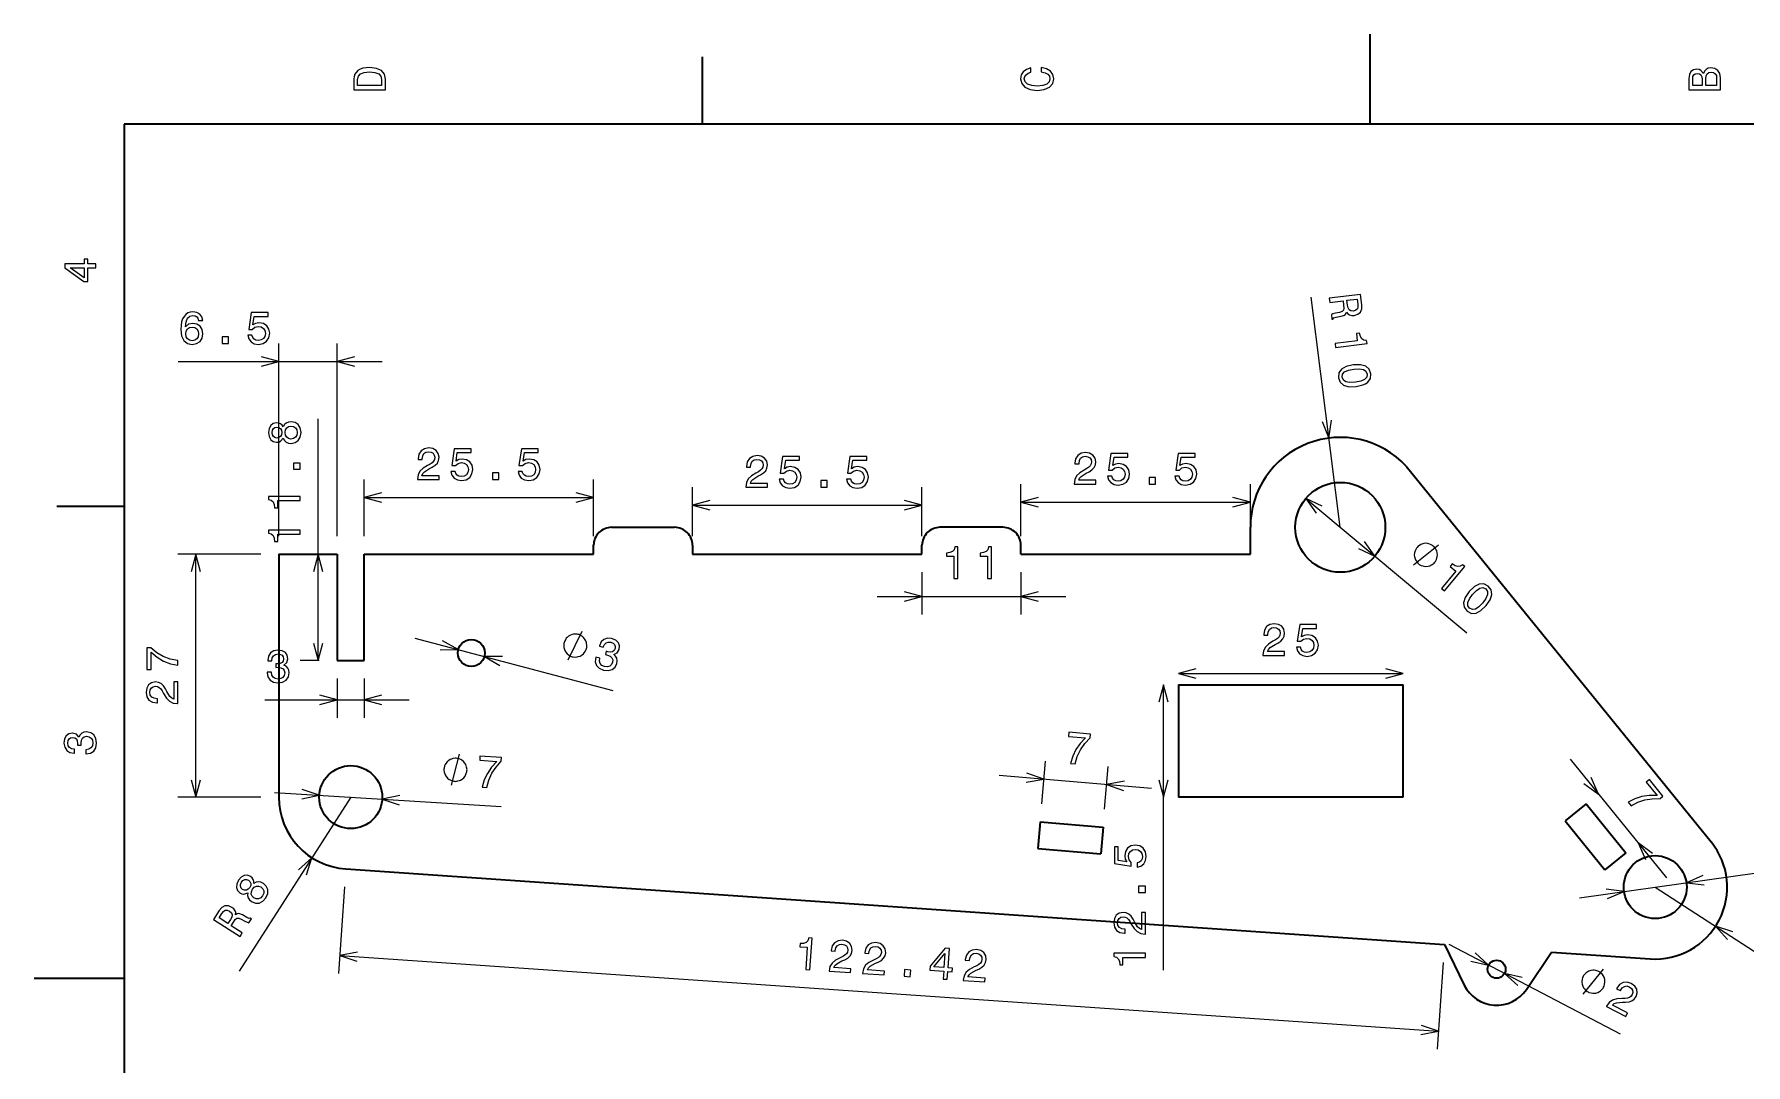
# Model space of a CAD drawing. Extents: x 0 to 297, y 0 to 210.
# Drawn here: x 0 to 190.3, y 95.4 to 210 of the extents above; entities that cross this region are included whole.
import ezdxf

# ---------------------------------------------------------------- set-up
doc = ezdxf.new("R2010")
doc.units = 0

msp = doc.modelspace()

# ---------------------------------------------------------------- linework, layer by layer
at = {"color": 7, "lineweight": 35, "ltscale": 0.25}
for p, q in [((148.5, 200), (148.5, 210)), ((10, 105), (0, 105))]:
    msp.add_line(p, q, dxfattribs=at)
at = {"color": 7, "lineweight": 35, "ltscale": 0.1875}
for p, q in [((74.300003, 200), (74.300003, 207.5)), ((10, 157.5), (2.5, 157.5))]:
    msp.add_line(p, q, dxfattribs=at)
at = {"color": 7, "lineweight": 35}
for p, q in [((287, 200), (10, 200)), ((10, 200), (10, 10)), ((152.497772, 161.989059), (186.393417, 120.213272)), ((27.181255, 152.172272), (27.181255, 125.172272)), ((36.681255, 152.172272), (62.181255, 152.172272)), ((73.181259, 152.172272), (98.681259, 152.172272)), ((109.681259, 152.172272), (135.181259, 152.172272)), ((127.181259, 137.672272), (152.181259, 137.672272)), ((152.181259, 125.172272), (127.181259, 125.172272)), ((34.630863, 117.191223), (156.756805, 108.76915))]:
    msp.add_line(p, q, dxfattribs=at)
at = {"color": 7, "lineweight": 13}
for p, q in [((145.181259, 155.172272), (141.923019, 180.773834)), ((27.181255, 154.172272), (27.181255, 175.616547)), ((33.681255, 154.172272), (33.681255, 175.616547)), ((15.998234, 173.616547), (38.681255, 173.616547)), ((31.554871, 140.372269), (31.554871, 167.230774)), ((36.681255, 158.474518), (62.181255, 158.474518)), ((109.681259, 157.964417), (135.181259, 157.964417)), ((141.344757, 158.378723), (159.23558, 143.426025)), ((73.181259, 157.624359), (98.681259, 157.624359)), ((17.95636, 125.172272), (17.95636, 152.172272)), ((93.681259, 147.466736), (114.681259, 147.466736)), ((42.297642, 142.848892), (64.327393, 137.046295)), ((127.181259, 138.928802), (152.181259, 138.928802)), ((125.51506, 105.928177), (125.51506, 137.672272)), ((26.697311, 125.694458), (51.902016, 124.143097)), ((35.181255, 125.172272), (22.767101, 105.810226)), ((171.764786, 113.982796), (204.126053, 118.558281)), ((180.181076, 115.17276), (208.157333, 97.029495)), ((157.227234, 108.810135), (176.291946, 98.860931)), ((33.967297, 107.569046), (156.093246, 99.146957))]:
    msp.add_line(p, q, dxfattribs=at)
at = {"color": 7, "lineweight": 13, "ltscale": 0.157556}
for p, q in [((36.681255, 154.172272), (36.681255, 160.474518)), ((62.181255, 154.172272), (62.181255, 160.474518))]:
    msp.add_line(p, q, dxfattribs=at)
at = {"color": 7, "lineweight": 13, "ltscale": 0.144804}
for p, q in [((109.681259, 154.172272), (109.681259, 159.964417)), ((135.181259, 154.172272), (135.181259, 159.964417))]:
    msp.add_line(p, q, dxfattribs=at)
at = {"color": 7, "lineweight": 13, "ltscale": 0.136302}
for p, q in [((73.181259, 154.172272), (73.181259, 159.624359)), ((98.681259, 154.172272), (98.681259, 159.624359))]:
    msp.add_line(p, q, dxfattribs=at)
at = {"color": 7, "lineweight": 35, "ltscale": 0.175}
for p, q in [((64.181259, 155.172272), (71.181259, 155.172272)), ((107.681259, 155.172272), (100.681259, 155.172272)), ((172.512146, 124.422134), (176.922592, 118.986343)), ((111.829834, 122.438995), (118.804611, 121.845245)), ((170.18251, 122.531952), (174.592957, 117.096146))]:
    msp.add_line(p, q, dxfattribs=at)
at = {"color": 7, "lineweight": 35, "ltscale": 0.075}
for p, q in [((135.181259, 152.172272), (135.181259, 155.172272)), ((33.681255, 140.372269), (36.681255, 140.372269)), ((172.512146, 124.422134), (170.18251, 122.531952)), ((111.829834, 122.438995), (111.546204, 119.452431)), ((118.804611, 121.845245), (118.569412, 118.854485)), ((176.922592, 118.986343), (174.592957, 117.096146))]:
    msp.add_line(p, q, dxfattribs=at)
at = {"color": 7, "lineweight": 35, "ltscale": 0.025}
for p, q in [((62.181255, 152.172272), (62.181255, 153.172272)), ((73.181259, 153.172272), (73.181259, 152.172272)), ((98.681259, 152.172272), (98.681259, 153.172272)), ((109.681259, 152.172272), (109.681259, 153.172272))]:
    msp.add_line(p, q, dxfattribs=at)
at = {"color": 7, "lineweight": 13, "ltscale": 0.230622}
for p, q in [((25.181255, 152.172272), (15.956359, 152.172272)), ((25.181255, 125.172272), (15.956359, 125.172272))]:
    msp.add_line(p, q, dxfattribs=at)
at = {"color": 7, "lineweight": 35, "ltscale": 0.1625}
msp.add_line((27.181255, 152.172272), (33.681255, 152.172272), dxfattribs=at)
at = {"color": 7, "lineweight": 13, "ltscale": 0.05316}
for p, q in [((31.681255, 152.172272), (29.554871, 152.172272)), ((31.681255, 140.372269), (29.554871, 140.372269))]:
    msp.add_line(p, q, dxfattribs=at)
at = {"color": 7, "lineweight": 35, "ltscale": 0.295}
for p, q in [((33.681255, 152.172272), (33.681255, 140.372269)), ((36.681255, 140.372269), (36.681255, 152.172272))]:
    msp.add_line(p, q, dxfattribs=at)
at = {"color": 7, "lineweight": 13, "ltscale": 0.117638}
for p, q in [((98.681259, 150.172272), (98.681259, 145.466736)), ((109.681259, 150.172272), (109.681259, 145.466736))]:
    msp.add_line(p, q, dxfattribs=at)
at = {"color": 7, "lineweight": 13, "ltscale": 0.109869}
for p, q in [((33.681255, 138.372269), (33.681255, 133.977509)), ((36.681255, 138.372269), (36.681255, 133.977509))]:
    msp.add_line(p, q, dxfattribs=at)
at = {"color": 7, "lineweight": 35, "ltscale": 0.3125}
for p, q in [((127.181259, 137.672272), (127.181259, 125.172272)), ((152.181259, 125.172272), (152.181259, 137.672272))]:
    msp.add_line(p, q, dxfattribs=at)
at = {"color": 7, "lineweight": 13, "ltscale": 0.400901}
msp.add_line((25.645233, 135.977509), (41.681255, 135.977509), dxfattribs=at)
at = {"color": 7, "lineweight": 13, "ltscale": 0.425}
for p, q in [((170.713303, 129.401398), (181.424393, 116.200165)), ((107.250854, 127.597107), (124.18959, 126.155159))]:
    msp.add_line(p, q, dxfattribs=at)
at = {"color": 7, "lineweight": 13, "ltscale": 0.118778}
for p, q in [((111.999481, 124.431786), (112.402466, 129.165802)), ((118.974258, 123.838043), (119.377243, 128.572052))]:
    msp.add_line(p, q, dxfattribs=at)
at = {"color": 7, "lineweight": 35, "ltscale": 0.176215}
msp.add_line((111.546204, 119.452431), (118.569412, 118.854485), dxfattribs=at)
at = {"color": 7, "lineweight": 13, "ltscale": 0.241126}
for p, q in [((34.493267, 115.195969), (33.8297, 105.573776)), ((156.619217, 106.77388), (155.955643, 97.151703))]:
    msp.add_line(p, q, dxfattribs=at)
at = {"color": 7, "lineweight": 35, "ltscale": 0.125}
for p, q in [((156.756805, 108.76915), (158.952972, 104.277283)), ((165.864761, 103.800629), (168.656754, 107.948502))]:
    msp.add_line(p, q, dxfattribs=at)
at = {"color": 7, "lineweight": 35, "ltscale": 0.275}
msp.add_line((168.656754, 107.948502), (179.630692, 107.191711), dxfattribs=at)
at = {"color": 7, "lineweight": 13}
for points in [[(35.533215, 204.994965), (35.533215, 203.829971), (39.033215, 203.829971), (39.033215, 204.994965), (38.922264, 205.544678), (38.584366, 205.953171), (38.034657, 206.205338), (37.283215, 206.296112), (36.516644, 206.215424), (36.21405, 206.114563), (35.971977, 205.973343), (35.644165, 205.56485), (35.563473, 205.297562)], [(35.951801, 204.959656), (36.027451, 205.342941), (36.259438, 205.605194), (36.672985, 205.761536), (37.283215, 205.811966), (37.873272, 205.756485), (38.286816, 205.600143), (38.533936, 205.332855), (38.614628, 204.959656), (38.614628, 204.298996), (35.951801, 204.298996)], [(111.93206, 205.817017), (112.35569, 205.716141), (112.658287, 205.549713), (112.844887, 205.317734), (112.905403, 205.045395), (112.814629, 204.71759), (112.54229, 204.460388), (112.098488, 204.28891), (111.483215, 204.233429), (110.872986, 204.28891), (110.424141, 204.455338), (110.151802, 204.71254), (110.055984, 205.045395), (110.106415, 205.287476), (110.247627, 205.494247), (110.474571, 205.655624), (110.787247, 205.766571), (110.787247, 206.245682), (110.308144, 206.094391), (109.94503, 205.832138), (109.718086, 205.474075), (109.637398, 205.045395), (109.763474, 204.510818), (110.116501, 204.10231), (110.696472, 203.840057), (111.483215, 203.749283), (112.269958, 203.840057), (112.84993, 204.10231), (113.208, 204.510818), (113.329041, 205.045395), (113.233215, 205.51442), (112.965927, 205.892654), (112.527161, 206.159943), (111.93206, 206.301163)], [(185.542007, 205.630417), (185.249496, 205.983429), (185.052811, 206.074219), (184.81073, 206.104477), (184.432495, 206.03891), (184.160156, 205.842224), (183.993729, 205.524506), (183.933212, 205.080704), (183.933212, 203.835022), (187.433212, 203.835022), (187.433212, 205.151306), (187.36261, 205.620331), (187.155838, 205.968307), (186.828018, 206.185165), (186.384216, 206.260818), (186.08667, 206.215424), (185.839554, 206.094391), (185.65799, 205.897705)], [(185.385666, 204.984879), (185.385666, 204.298996), (184.351807, 204.298996), (184.351807, 205.025223), (184.382065, 205.297562), (184.472839, 205.489197), (184.629181, 205.605194), (184.86116, 205.645538), (185.093155, 205.600143), (185.254532, 205.479111), (185.355408, 205.272339)], [(187.014618, 205.095825), (187.014618, 204.298996), (185.809296, 204.298996), (185.809296, 205.050446), (185.844589, 205.368164), (185.9505, 205.595108), (186.132065, 205.731277), (186.394302, 205.776657), (186.671692, 205.731277), (186.863327, 205.605194), (186.979324, 205.393372)], [(6.833213, 184.02739), (6.833213, 184.481277), (5.965778, 184.481277), (5.965778, 184.98056), (5.56232, 184.98056), (5.56232, 184.481277), (3.408862, 184.481277), (3.408862, 184.022339), (5.521974, 182.489197), (5.965778, 182.489197), (5.965778, 184.02739)], [(5.56232, 182.912827), (3.993876, 184.02739), (5.56232, 184.02739)], [(143.956665, 180.636108), (144.015884, 180.170837), (145.48172, 180.357391), (145.542206, 179.882126), (145.571762, 179.530014), (145.529739, 179.30098), (145.379929, 179.159897), (145.091125, 179.072296), (144.644043, 178.98999), (144.352707, 178.922394), (144.185242, 178.840088), (144.25209, 178.314774), (144.347153, 178.326874), (144.47258, 178.459778), (144.727646, 178.532898), (145.283508, 178.639236), (145.687927, 178.77713), (145.803345, 178.908752), (145.875488, 179.100952), (146.026031, 178.916748), (146.218948, 178.79895), (146.450546, 178.736923), (146.719513, 178.740646), (147.130844, 178.864166), (147.420547, 179.104401), (147.568634, 179.458786), (147.57637, 179.917313), (147.428665, 181.077988)], [(18.72662, 178.173462), (18.630798, 178.58197), (18.408897, 178.884552), (18.065956, 179.076202), (17.622154, 179.141769), (17.324604, 179.106461), (17.067398, 179.010635), (16.840454, 178.854309), (16.648811, 178.632401), (16.497513, 178.355026), (16.386562, 178.01712), (16.315956, 177.618713), (16.295784, 177.169861), (16.376476, 176.45372), (16.623594, 175.934265), (17.022009, 175.621597), (17.566677, 175.515686), (18.05587, 175.606461), (18.42907, 175.843491), (18.671144, 176.21669), (18.75688, 176.69075), (18.671144, 177.169861), (18.439156, 177.538025), (18.081087, 177.770004), (17.637283, 177.850693), (17.158176, 177.749832), (16.800106, 177.462372), (16.875755, 178.01712), (17.03714, 178.415543), (17.284256, 178.652573), (17.627197, 178.733261), (17.879356, 178.692917), (18.070999, 178.587006), (18.197081, 178.410492), (18.262642, 178.173462)], [(23.737572, 176.529373), (23.848522, 176.115829), (24.09564, 175.79306), (24.458752, 175.591339), (24.922729, 175.515686), (25.432095, 175.606461), (25.830511, 175.853577), (26.082672, 176.246948), (26.178493, 176.751282), (26.092758, 177.220291), (25.850683, 177.588455), (25.472441, 177.825485), (24.983248, 177.911224), (24.605007, 177.850693), (24.3125, 177.684265), (24.453709, 178.62735), (25.986851, 178.62735), (25.986851, 179.040894), (24.115812, 179.040894), (23.838436, 177.184998), (24.241894, 177.184998), (24.534401, 177.422028), (24.9076, 177.507751), (25.230366, 177.452286), (25.477484, 177.290894), (25.633825, 177.043777), (25.689301, 176.726059), (25.633825, 176.40834), (25.472441, 176.161224), (25.225323, 176.004883), (24.9076, 175.949402), (24.640308, 175.984711), (24.433537, 176.100693), (24.28224, 176.282257), (24.206591, 176.529373)], [(147.134583, 179.993271), (147.143402, 179.68428), (147.075714, 179.457062), (146.917816, 179.299698), (146.648376, 179.21965), (146.351852, 179.232758), (146.159561, 179.345551), (146.040222, 179.564209), (145.975098, 179.876205), (145.906967, 180.411514), (147.062622, 180.558594)], [(18.267685, 176.685715), (18.212212, 176.367996), (18.070999, 176.125916), (17.844055, 175.964539), (17.561634, 175.914093), (17.264084, 175.964539), (17.03714, 176.120865), (16.890884, 176.362946), (16.845497, 176.680664), (16.895927, 176.993347), (17.03714, 177.230377), (17.269127, 177.381683), (17.581806, 177.437149), (17.854141, 177.381683), (18.070999, 177.235428), (18.212212, 176.998398)], [(20.904285, 175.616547), (21.60025, 175.616547), (21.60025, 176.367996), (20.904285, 176.367996)], [(144.596741, 175.606796), (144.654678, 175.151535), (148.151688, 175.596588), (148.108398, 175.936783), (147.791763, 175.987991), (147.563721, 176.141998), (147.40863, 176.401871), (147.320221, 176.776993), (146.965012, 176.731796), (147.068161, 175.921326)], [(146.622406, 173.232147), (145.846497, 173.057144), (145.316101, 172.750702), (145.023666, 172.332184), (144.979813, 171.797882), (145.155457, 171.296585), (145.543411, 170.964676), (146.133011, 170.805847), (146.92865, 170.82576), (147.698914, 171.005142), (147.996994, 171.139664), (148.234955, 171.30722), (148.52739, 171.725723), (148.576889, 172.255661), (148.395599, 172.761322), (148.002655, 173.092606), (147.412399, 173.256424)], [(146.683533, 172.751877), (147.293961, 172.788895), (147.745132, 172.719208), (148.028931, 172.52655), (148.161636, 172.20282), (148.113617, 171.861176), (147.887115, 171.603577), (147.467789, 171.423111), (146.867538, 171.306046), (146.25209, 171.268387), (145.800919, 171.338058), (145.51712, 171.530716), (145.390045, 171.850082), (145.432434, 172.196106), (145.658936, 172.453705), (146.078262, 172.634171)], [(27.668701, 165.087402), (27.809912, 164.830185), (28.006598, 164.653671), (28.253716, 164.542725), (28.551268, 164.507431), (29.000114, 164.58812), (29.348097, 164.820099), (29.57, 165.198349), (29.655733, 165.712753), (29.57, 166.222122), (29.348097, 166.600357), (29.000114, 166.832352), (28.551268, 166.918091), (28.253716, 166.877747), (28.006598, 166.771835), (27.809912, 166.590271), (27.668701, 166.33812), (27.547665, 166.539841), (27.381239, 166.681061), (27.179508, 166.766785), (26.93239, 166.797043), (26.574322, 166.716354), (26.286858, 166.504547), (26.100258, 166.161606), (26.029654, 165.712753), (26.100258, 165.258865), (26.286858, 164.915924), (26.574322, 164.699066), (26.93239, 164.623413), (27.179508, 164.648636), (27.381239, 164.734375)], [(26.972736, 165.102524), (26.750835, 165.142868), (26.579365, 165.263901), (26.473457, 165.455551), (26.433111, 165.712753), (26.473457, 165.96492), (26.579365, 166.156555), (26.750835, 166.277603), (26.972736, 166.322983), (27.199682, 166.277603), (27.376194, 166.156555), (27.492189, 165.96492), (27.527493, 165.712753), (27.487146, 165.455551), (27.376194, 165.263901), (27.199682, 165.142868)], [(28.54118, 164.991577), (28.27389, 165.036957), (28.072161, 165.183212), (27.941036, 165.410156), (27.895647, 165.712753), (27.941036, 166.0103), (28.072161, 166.237244), (28.27389, 166.383499), (28.54118, 166.433929), (28.828644, 166.383499), (29.045504, 166.237244), (29.186714, 166.0103), (29.232103, 165.712753), (29.186714, 165.410156), (29.045504, 165.183212), (28.828644, 165.036957)], [(42.596672, 160.474518), (45.002293, 160.474518), (45.002293, 160.908234), (43.100998, 160.908234), (43.206902, 161.145264), (43.388458, 161.341949), (43.948257, 161.700027), (44.245811, 161.851318), (44.578663, 162.068176), (44.815697, 162.320343), (44.951859, 162.617889), (45.002293, 162.955795), (44.916557, 163.379425), (44.679527, 163.712265), (44.316414, 163.924088), (43.847397, 163.999741), (43.363243, 163.914001), (42.995087, 163.676971), (42.758057, 163.298721), (42.677364, 162.799454), (42.677364, 162.728836), (43.136299, 162.728836), (43.136299, 162.769196), (43.181686, 163.112122), (43.317856, 163.364288), (43.534714, 163.525665), (43.822178, 163.581146), (44.114685, 163.530716), (44.331543, 163.404633), (44.472755, 163.207947), (44.523186, 162.960831), (44.487885, 162.728836), (44.392063, 162.53215), (44.230682, 162.360687), (44.008778, 162.209396), (43.711227, 162.048004), (43.216991, 161.735321), (42.869007, 161.402481), (42.662235, 160.999008), (42.596672, 160.489655)], [(46.312523, 161.387344), (46.423477, 160.973801), (46.670593, 160.651031), (47.033707, 160.44931), (47.497681, 160.373657), (48.00705, 160.464432), (48.405464, 160.711548), (48.657623, 161.104919), (48.753448, 161.609253), (48.667709, 162.078262), (48.425636, 162.446426), (48.047394, 162.683456), (47.558201, 162.769196), (47.179958, 162.708664), (46.887451, 162.542236), (47.028664, 163.485321), (48.561806, 163.485321), (48.561806, 163.898865), (46.690765, 163.898865), (46.413391, 162.042969), (46.816849, 162.042969), (47.109352, 162.279999), (47.482552, 162.365723), (47.805321, 162.310257), (48.052437, 162.148865), (48.208778, 161.901749), (48.264252, 161.58403), (48.208778, 161.266312), (48.047394, 161.019196), (47.800278, 160.862854), (47.482552, 160.807373), (47.215263, 160.842682), (47.008492, 160.958664), (46.857193, 161.140228), (46.781544, 161.387344)], [(53.784569, 161.387344), (53.895523, 160.973801), (54.142639, 160.651031), (54.505753, 160.44931), (54.969727, 160.373657), (55.479095, 160.464432), (55.87751, 160.711548), (56.129669, 161.104919), (56.225494, 161.609253), (56.139755, 162.078262), (55.897682, 162.446426), (55.51944, 162.683456), (55.030247, 162.769196), (54.652004, 162.708664), (54.359497, 162.542236), (54.50071, 163.485321), (56.033852, 163.485321), (56.033852, 163.898865), (54.162811, 163.898865), (53.885437, 162.042969), (54.288895, 162.042969), (54.581398, 162.279999), (54.954597, 162.365723), (55.277367, 162.310257), (55.524483, 162.148865), (55.680824, 161.901749), (55.736298, 161.58403), (55.680824, 161.266312), (55.51944, 161.019196), (55.272324, 160.862854), (54.954597, 160.807373), (54.687309, 160.842682), (54.480537, 160.958664), (54.329239, 161.140228), (54.25359, 161.387344)], [(29.554869, 161.628754), (29.554869, 162.324707), (28.803429, 162.324707), (28.803429, 161.628754)], [(79.096672, 159.624359), (81.502289, 159.624359), (81.502289, 160.058075), (79.600998, 160.058075), (79.706902, 160.295105), (79.888458, 160.491791), (80.448257, 160.849869), (80.745804, 161.00116), (81.078659, 161.218018), (81.315689, 161.470184), (81.451859, 161.767731), (81.502289, 162.105637), (81.416557, 162.529266), (81.17952, 162.862106), (80.816414, 163.073929), (80.347397, 163.149582), (79.863243, 163.063843), (79.495087, 162.826813), (79.258057, 162.448563), (79.177368, 161.949295), (79.177368, 161.878677), (79.636299, 161.878677), (79.636299, 161.919037), (79.681686, 162.261963), (79.817856, 162.51413), (80.034714, 162.675507), (80.322174, 162.730988), (80.614685, 162.680557), (80.831543, 162.554474), (80.972748, 162.357788), (81.023186, 162.110672), (80.987885, 161.878677), (80.892059, 161.681992), (80.730682, 161.510529), (80.508774, 161.359238), (80.211227, 161.197845), (79.716988, 160.885162), (79.369003, 160.552322), (79.162231, 160.148849), (79.096672, 159.639496)], [(82.812523, 160.537186), (82.923477, 160.123642), (83.170593, 159.800873), (83.533707, 159.599152), (83.997681, 159.523499), (84.50705, 159.614273), (84.905457, 159.861389), (85.157623, 160.254761), (85.253448, 160.759094), (85.167709, 161.228104), (84.925629, 161.596268), (84.547394, 161.833298), (84.058197, 161.919037), (83.679962, 161.858505), (83.387451, 161.692078), (83.528656, 162.635162), (85.061798, 162.635162), (85.061798, 163.048706), (83.190765, 163.048706), (82.913391, 161.19281), (83.316849, 161.19281), (83.609352, 161.42984), (83.982552, 161.515564), (84.305313, 161.460098), (84.552437, 161.298706), (84.708771, 161.05159), (84.764252, 160.733871), (84.708771, 160.416153), (84.547394, 160.169037), (84.300278, 160.012695), (83.982552, 159.957214), (83.715256, 159.992523), (83.508484, 160.108505), (83.357193, 160.29007), (83.28154, 160.537186)], [(90.284569, 160.537186), (90.395523, 160.123642), (90.642639, 159.800873), (91.005753, 159.599152), (91.469727, 159.523499), (91.979095, 159.614273), (92.377502, 159.861389), (92.629669, 160.254761), (92.725494, 160.759094), (92.639755, 161.228104), (92.397675, 161.596268), (92.01944, 161.833298), (91.530243, 161.919037), (91.152008, 161.858505), (90.859497, 161.692078), (91.000702, 162.635162), (92.533844, 162.635162), (92.533844, 163.048706), (90.662811, 163.048706), (90.385437, 161.19281), (90.788895, 161.19281), (91.081398, 161.42984), (91.45459, 161.515564), (91.777359, 161.460098), (92.024475, 161.298706), (92.180817, 161.05159), (92.236298, 160.733871), (92.180817, 160.416153), (92.01944, 160.169037), (91.772324, 160.012695), (91.45459, 159.957214), (91.187302, 159.992523), (90.98053, 160.108505), (90.829239, 160.29007), (90.753586, 160.537186)], [(115.596664, 159.964417), (118.002289, 159.964417), (118.002289, 160.398132), (116.100998, 160.398132), (116.206909, 160.635162), (116.388458, 160.831848), (116.948257, 161.189926), (117.245804, 161.341217), (117.578659, 161.558075), (117.815689, 161.810242), (117.951859, 162.107788), (118.002289, 162.445694), (117.91655, 162.869324), (117.67952, 163.202164), (117.316406, 163.413986), (116.847397, 163.489639), (116.363235, 163.4039), (115.995087, 163.16687), (115.758057, 162.78862), (115.677368, 162.289352), (115.677368, 162.218735), (116.136292, 162.218735), (116.136292, 162.259094), (116.181686, 162.60202), (116.317856, 162.854187), (116.534714, 163.015564), (116.822174, 163.071045), (117.114685, 163.020615), (117.331543, 162.894531), (117.472748, 162.697845), (117.523178, 162.450729), (117.487885, 162.218735), (117.392059, 162.022049), (117.230682, 161.850586), (117.008774, 161.699295), (116.711227, 161.537903), (116.216995, 161.22522), (115.869003, 160.89238), (115.662231, 160.488907), (115.596664, 159.979553)], [(119.312515, 160.877243), (119.423477, 160.463699), (119.670593, 160.14093), (120.033707, 159.939209), (120.497681, 159.863556), (121.00705, 159.95433), (121.405457, 160.201447), (121.657623, 160.594818), (121.753448, 161.099152), (121.667709, 161.568161), (121.425629, 161.936325), (121.047394, 162.173355), (120.558197, 162.259094), (120.179962, 162.198563), (119.887451, 162.032135), (120.028656, 162.97522), (121.561798, 162.97522), (121.561798, 163.388763), (119.690765, 163.388763), (119.413391, 161.532867), (119.816849, 161.532867), (120.109344, 161.769897), (120.482544, 161.855621), (120.805313, 161.800156), (121.052429, 161.638763), (121.208771, 161.391647), (121.264252, 161.073929), (121.208771, 160.75621), (121.047394, 160.509094), (120.800278, 160.352753), (120.482544, 160.297272), (120.215256, 160.332581), (120.008484, 160.448563), (119.857193, 160.630127), (119.78154, 160.877243)], [(126.784561, 160.877243), (126.895523, 160.463699), (127.142639, 160.14093), (127.505753, 159.939209), (127.969727, 159.863556), (128.479095, 159.95433), (128.877502, 160.201447), (129.129669, 160.594818), (129.225494, 161.099152), (129.139755, 161.568161), (128.897675, 161.936325), (128.51944, 162.173355), (128.030243, 162.259094), (127.652008, 162.198563), (127.359497, 162.032135), (127.500702, 162.97522), (129.033844, 162.97522), (129.033844, 163.388763), (127.162811, 163.388763), (126.885437, 161.532867), (127.288895, 161.532867), (127.58139, 161.769897), (127.95459, 161.855621), (128.277359, 161.800156), (128.524475, 161.638763), (128.680817, 161.391647), (128.736298, 161.073929), (128.680817, 160.75621), (128.51944, 160.509094), (128.272324, 160.352753), (127.95459, 160.297272), (127.687302, 160.332581), (127.48053, 160.448563), (127.329239, 160.630127), (127.253586, 160.877243)], [(50.951286, 160.474518), (51.647247, 160.474518), (51.647247, 161.225967), (50.951286, 161.225967)], [(87.451279, 159.624359), (88.147247, 159.624359), (88.147247, 160.375809), (87.451279, 160.375809)], [(123.951279, 159.964417), (124.647247, 159.964417), (124.647247, 160.715866), (123.951279, 160.715866)], [(29.554871, 158.149933), (29.554871, 158.608871), (26.029654, 158.608871), (26.029654, 158.26593), (26.33729, 158.17514), (26.544064, 157.993591), (26.6651, 157.716217), (26.705446, 157.332932), (27.063515, 157.332932), (27.063515, 158.149933)], [(29.554871, 154.41391), (29.554871, 154.872849), (26.029654, 154.872849), (26.029654, 154.529907), (26.33729, 154.439117), (26.544064, 154.257568), (26.6651, 153.980194), (26.705446, 153.596909), (27.063515, 153.596909), (27.063515, 154.41391)], [(102.222458, 149.466736), (102.681396, 149.466736), (102.681396, 152.991959), (102.338455, 152.991959), (102.247681, 152.684311), (102.066132, 152.477539), (101.788742, 152.356506), (101.405457, 152.316162), (101.405457, 151.958099), (102.222458, 151.958099)], [(105.958481, 149.466736), (106.417419, 149.466736), (106.417419, 152.991959), (106.074478, 152.991959), (105.983704, 152.684311), (105.802155, 152.477539), (105.524765, 152.356506), (105.141479, 152.316162), (105.141479, 151.958099), (105.958481, 151.958099)], [(155.676941, 151.287521), (155.751755, 151.377045), (155.856628, 151.593491), (155.924088, 151.765167), (155.954147, 151.892105), (155.976852, 152.101196), (155.954803, 152.347702), (155.89534, 152.549438), (155.843231, 152.669022), (155.746368, 152.826004), (155.604736, 153.020401), (155.515228, 153.095215), (155.425705, 153.170029), (155.209259, 153.274902), (155.037567, 153.342377), (154.910645, 153.372437), (154.701553, 153.395142), (154.455048, 153.373093), (154.253296, 153.313629), (154.133728, 153.26152), (153.976746, 153.164642), (153.782349, 153.023026), (153.707535, 152.933502), (153.632706, 152.843979), (153.527832, 152.627533), (153.460373, 152.455856), (153.430313, 152.328918), (153.407608, 152.119827), (153.429657, 151.873322), (153.48912, 151.671585), (153.541229, 151.552002), (153.638092, 151.39502), (153.779724, 151.200623), (153.869247, 151.125809), (153.958755, 151.050995), (154.175201, 150.946121), (154.346893, 150.878647), (154.473816, 150.848602), (154.682907, 150.825882), (154.929413, 150.847946), (155.131165, 150.907394), (155.250732, 150.959503), (155.40773, 151.056381), (155.602112, 151.198013)], [(156.417068, 148.388184), (156.769211, 148.093887), (159.029892, 150.798782), (158.766754, 151.018707), (158.499817, 150.840866), (158.227921, 150.798645), (157.937469, 150.883652), (157.617493, 151.09848), (157.387863, 150.823746), (158.014755, 150.299805)], [(159.517181, 148.02536), (159.067459, 147.369308), (158.8871, 146.783905), (158.957413, 146.278198), (159.288696, 145.85672), (159.758423, 145.608719), (160.26857, 145.629303), (160.808807, 145.913925), (161.378479, 146.469727), (161.821106, 147.125137), (161.94809, 147.426498), (162.00856, 147.711182), (161.938263, 148.216873), (161.614059, 148.639008), (161.137238, 148.886353), (160.623856, 148.861908), (160.079758, 148.580505)], [(159.888672, 147.714874), (160.310959, 148.157227), (160.689072, 148.41304), (161.028152, 148.464859), (161.345627, 148.317825), (161.542816, 148.034714), (161.552002, 147.691818), (161.367371, 147.274307), (161.007004, 146.780197), (160.581467, 146.333969), (160.203354, 146.078171), (159.864273, 146.026352), (159.553894, 146.174026), (159.349609, 146.456497), (159.340424, 146.799393), (159.525055, 147.216904)], [(61.37965, 141.700623), (61.409367, 141.813446), (61.412392, 142.05394), (61.400555, 142.238022), (61.373863, 142.365707), (61.305618, 142.564651), (61.180965, 142.778442), (61.041454, 142.935837), (60.943493, 143.021973), (60.789124, 143.122955), (60.578342, 143.2388), (60.465523, 143.268509), (60.352707, 143.298218), (60.112209, 143.301239), (59.928123, 143.289413), (59.800446, 143.262726), (59.601501, 143.194473), (59.387699, 143.069824), (59.230309, 142.930313), (59.14418, 142.832352), (59.043198, 142.677979), (58.927357, 142.467194), (58.89764, 142.354385), (58.867924, 142.241562), (58.864899, 142.001068), (58.876736, 141.816986), (58.903427, 141.689301), (58.971672, 141.490356), (59.096329, 141.27655), (59.23584, 141.119171), (59.333797, 141.033035), (59.488167, 140.932053), (59.698948, 140.816208), (59.811768, 140.786499), (59.924583, 140.756775), (60.165081, 140.753754), (60.349167, 140.765594), (60.476845, 140.792282), (60.675789, 140.860535), (60.889591, 140.985184), (61.046982, 141.124695), (61.13311, 141.222656), (61.234093, 141.377029), (61.349934, 141.587799)], [(62.419926, 140.753845), (62.410934, 140.719711), (62.365646, 140.230988), (62.502373, 139.819473), (62.804173, 139.500076), (63.260269, 139.291275), (63.789303, 139.240601), (64.226227, 139.35498), (64.559982, 139.632141), (64.763382, 140.047928), (64.800156, 140.345947), (64.754517, 140.608292), (64.62648, 140.834991), (64.427078, 141.02832), (64.813438, 141.208176), (65.036079, 141.598038), (65.063126, 141.997711), (64.929207, 142.340683), (64.635353, 142.611038), (64.183868, 142.79776), (63.7244, 142.835342), (63.331371, 142.709396), (63.021992, 142.425812), (62.829376, 141.991531), (62.820381, 141.957397), (63.254425, 141.843079), (63.375652, 142.144913), (63.561543, 142.335846), (63.802338, 142.418457), (64.102921, 142.391434), (64.346237, 142.285614), (64.504593, 142.134399), (64.573082, 141.939041), (64.557884, 141.70314), (64.45105, 141.475739), (64.291611, 141.345627), (64.061096, 141.302032), (63.775402, 141.345993), (63.586487, 141.40097), (63.485008, 141.015701), (63.726543, 140.962509), (64.022232, 140.837692), (64.220612, 140.660263), (64.307068, 140.434097), (64.290321, 140.172531), (64.16217, 139.903809), (63.965508, 139.731354), (63.706486, 139.658768), (63.397434, 139.693237), (63.103035, 139.822922), (62.917236, 140.02832), (62.837467, 140.299667), (62.868599, 140.635666)], [(136.582687, 140.928802), (138.988312, 140.928802), (138.988312, 141.362518), (137.087021, 141.362518), (137.192932, 141.599548), (137.374481, 141.796234), (137.93428, 142.154312), (138.231827, 142.305603), (138.564682, 142.522461), (138.801712, 142.774628), (138.937881, 143.072174), (138.988312, 143.410065), (138.902573, 143.83371), (138.665543, 144.166565), (138.302429, 144.378372), (137.83342, 144.454025), (137.349258, 144.368286), (136.98111, 144.131256), (136.74408, 143.753006), (136.663391, 143.253738), (136.663391, 143.183121), (137.122314, 143.183121), (137.122314, 143.22348), (137.167709, 143.566406), (137.303879, 143.818573), (137.520737, 143.97995), (137.808197, 144.035431), (138.100708, 143.985001), (138.317566, 143.858917), (138.458771, 143.662231), (138.509201, 143.415115), (138.473907, 143.183121), (138.378082, 142.986435), (138.216705, 142.814972), (137.994797, 142.663681), (137.69725, 142.502289), (137.203018, 142.189606), (136.855026, 141.85675), (136.648254, 141.453308), (136.582687, 140.943939)], [(140.298538, 141.841629), (140.4095, 141.428085), (140.656616, 141.105316), (141.01973, 140.903595), (141.483704, 140.827942), (141.993073, 140.918716), (142.391479, 141.165833), (142.643646, 141.559204), (142.739471, 142.063538), (142.653732, 142.532547), (142.411652, 142.900711), (142.033417, 143.137741), (141.54422, 143.22348), (141.165985, 143.162949), (140.873474, 142.996521), (141.014679, 143.939606), (142.547821, 143.939606), (142.547821, 144.353149), (140.676788, 144.353149), (140.399414, 142.497253), (140.802872, 142.497253), (141.095367, 142.734283), (141.468567, 142.820007), (141.791336, 142.764542), (142.038452, 142.603149), (142.194794, 142.356033), (142.250275, 142.038315), (142.194794, 141.720596), (142.033417, 141.47348), (141.786301, 141.317139), (141.468567, 141.261658), (141.201279, 141.296967), (140.994507, 141.412949), (140.843216, 141.594513), (140.767563, 141.841629)], [(15.956359, 139.839279), (15.956359, 140.348633), (15.124227, 140.51506), (14.347569, 140.807571), (13.626388, 141.221115), (12.950595, 141.760742), (12.532007, 141.760742), (12.532007, 139.360168), (12.990941, 139.360168), (12.990941, 141.276596), (13.671777, 140.721832), (14.382872, 140.303253), (15.139356, 140.010742)], [(25.892351, 139.076935), (25.892351, 139.041626), (25.973042, 138.55748), (26.210073, 138.194366), (26.583273, 137.962387), (27.077509, 137.876648), (27.602005, 137.962387), (27.995377, 138.18428), (28.247538, 138.537308), (28.338316, 138.991196), (28.29797, 139.288757), (28.187019, 139.530823), (28.005463, 139.717422), (27.763388, 139.853592), (28.091198, 140.125931), (28.207191, 140.559647), (28.131544, 140.953018), (27.914684, 141.250565), (27.561659, 141.437164), (27.077509, 141.502731), (26.623619, 141.422028), (26.275635, 141.200134), (26.048691, 140.847107), (25.973042, 140.378082), (25.973042, 140.342789), (26.421888, 140.342789), (26.462234, 140.665558), (26.593359, 140.897537), (26.805174, 141.038757), (27.102724, 141.089188), (27.364973, 141.048828), (27.556616, 140.942932), (27.672609, 140.771454), (27.717999, 140.539474), (27.672609, 140.292358), (27.551573, 140.125931), (27.339756, 140.025055), (27.052292, 139.994797), (26.855606, 139.999847), (26.855606, 139.601425), (27.102724, 139.611511), (27.420448, 139.566132), (27.65748, 139.445084), (27.798691, 139.248398), (27.849123, 138.991196), (27.793648, 138.6987), (27.647394, 138.481827), (27.415405, 138.345673), (27.107769, 138.300278), (26.790045, 138.350708), (26.558056, 138.502014), (26.411802, 138.74408), (26.356327, 139.076935)], [(15.956359, 135.573715), (15.956359, 137.979324), (15.522641, 137.979324), (15.522641, 136.078033), (15.285609, 136.183945), (15.088923, 136.365494), (14.730855, 136.925293), (14.579557, 137.222839), (14.362699, 137.555695), (14.110538, 137.792725), (13.812987, 137.928894), (13.475091, 137.979324), (13.051459, 137.8936), (12.718607, 137.65657), (12.506791, 137.293457), (12.431143, 136.824432), (12.516877, 136.340286), (12.753909, 135.972122), (13.132152, 135.735092), (13.631431, 135.654404), (13.702036, 135.654404), (13.702036, 136.113342), (13.661691, 136.113342), (13.31875, 136.158722), (13.066589, 136.294891), (12.905206, 136.511749), (12.84973, 136.79921), (12.900163, 137.091721), (13.026243, 137.308578), (13.22293, 137.449799), (13.470048, 137.500229), (13.702036, 137.46492), (13.898722, 137.369095), (14.070191, 137.207718), (14.221489, 136.985809), (14.382872, 136.688263), (14.695552, 136.194031), (15.028405, 135.846039), (15.431863, 135.639267), (15.941229, 135.573715)], [(5.73379, 129.979111), (5.769093, 129.979111), (6.253242, 130.059799), (6.616354, 130.296829), (6.848343, 130.670029), (6.934078, 131.164276), (6.848343, 131.688766), (6.626441, 132.082138), (6.273415, 132.334305), (5.819525, 132.425079), (5.521974, 132.384735), (5.279899, 132.273788), (5.0933, 132.092224), (4.957133, 131.850143), (4.684798, 132.177963), (4.251081, 132.293961), (3.857709, 132.218307), (3.560158, 132.00145), (3.373559, 131.648422), (3.307997, 131.164276), (3.388689, 130.710388), (3.610591, 130.362396), (3.963617, 130.135452), (4.432637, 130.059799), (4.46794, 130.059799), (4.46794, 130.508652), (4.145173, 130.548996), (3.913184, 130.680115), (3.771974, 130.891937), (3.721542, 131.189484), (3.761888, 131.451736), (3.867795, 131.643372), (4.039265, 131.759369), (4.271254, 131.804764), (4.518372, 131.759369), (4.684798, 131.638336), (4.785663, 131.426514), (4.815922, 131.139053), (4.810879, 130.942368), (5.209294, 130.942368), (5.199208, 131.189484), (5.244596, 131.507217), (5.365634, 131.744247), (5.56232, 131.885452), (5.819525, 131.935883), (6.112032, 131.880417), (6.328891, 131.734161), (6.465058, 131.502167), (6.510447, 131.194534), (6.460014, 130.876801), (6.308718, 130.644821), (6.066643, 130.498566), (5.73379, 130.443085)], [(115.191376, 128.928375), (115.698898, 128.885178), (115.935318, 129.700195), (116.292648, 130.449249), (116.765869, 131.132751), (117.36087, 131.76033), (117.396378, 132.177414), (115.004456, 132.381027), (114.965515, 131.923752), (116.875046, 131.7612), (116.264542, 131.129868), (115.78714, 130.456848), (115.431519, 129.727905)], [(48.103992, 128.133972), (48.11116, 128.250412), (48.067272, 128.486893), (48.019798, 128.665146), (47.968742, 128.785172), (47.863049, 128.96701), (47.699127, 129.152435), (47.531628, 129.279633), (47.418766, 129.345016), (47.247681, 129.413986), (47.018372, 129.486557), (46.901924, 129.493713), (46.785477, 129.500885), (46.549004, 129.457001), (46.37075, 129.409531), (46.250717, 129.358475), (46.068882, 129.252777), (45.883461, 129.088852), (45.756264, 128.921356), (45.690872, 128.808487), (45.621899, 128.637405), (45.549339, 128.408096), (45.542175, 128.291656), (45.535007, 128.175201), (45.578896, 127.938721), (45.626366, 127.760468), (45.677422, 127.640442), (45.783119, 127.458603), (45.947037, 127.273186), (46.11454, 127.145988), (46.227402, 127.080597), (46.398491, 127.011627), (46.6278, 126.939072), (46.744244, 126.9319), (46.860687, 126.924728), (47.097168, 126.96862), (47.275421, 127.016098), (47.395447, 127.067154), (47.577286, 127.172844), (47.762707, 127.336761), (47.889904, 127.504265), (47.955292, 127.617126), (48.024269, 127.788208), (48.096825, 128.017517)], [(49.810055, 126.27565), (50.318459, 126.244354), (50.53569, 127.064697), (50.875359, 127.821915), (51.332428, 128.516327), (51.912552, 129.157684), (51.938267, 129.575485), (49.542225, 129.722961), (49.51403, 129.264893), (51.426834, 129.147171), (50.831303, 128.501694), (50.36982, 127.817657), (50.031391, 127.080574)], [(177.180252, 124.605278), (177.501175, 124.209732), (178.252228, 124.604797), (179.039627, 124.866989), (179.860214, 125.000244), (180.725006, 125.007004), (181.050049, 125.270737), (179.537537, 127.134888), (179.181152, 126.845734), (180.388626, 125.357544), (179.510391, 125.35936), (178.694458, 125.236374), (177.922714, 124.986893)], [(122.602234, 117.403534), (123.015778, 117.514488), (123.338547, 117.761604), (123.540283, 118.124718), (123.615936, 118.588699), (123.525146, 119.098061), (123.27803, 119.496475), (122.884659, 119.748642), (122.380341, 119.84446), (121.911316, 119.758728), (121.543167, 119.516647), (121.306137, 119.138412), (121.220398, 118.649216), (121.280914, 118.270973), (121.447342, 117.97847), (120.504257, 118.119675), (120.504257, 119.652817), (120.090714, 119.652817), (120.090714, 117.781784), (121.946625, 117.504402), (121.946625, 117.90786), (121.709595, 118.200363), (121.623856, 118.573563), (121.679337, 118.896332), (121.840714, 119.143448), (122.08783, 119.299789), (122.405548, 119.35527), (122.723282, 119.299789), (122.970398, 119.138412), (123.12674, 118.891289), (123.182205, 118.573563), (123.146912, 118.306274), (123.030914, 118.099503), (122.849365, 117.948204), (122.602234, 117.872559)], [(23.736198, 114.521698), (23.716248, 114.228958), (23.786552, 113.974197), (23.934698, 113.747421), (24.16613, 113.557098), (24.587534, 113.382767), (25.005692, 113.390236), (25.396648, 113.588882), (25.746473, 113.975647), (25.949226, 114.450722), (25.966579, 114.888908), (25.798851, 115.272026), (25.467274, 115.586464), (25.195011, 115.713104), (24.929817, 115.757324), (24.666248, 115.710648), (24.41127, 115.574585), (24.418259, 115.809738), (24.354374, 116.01844), (24.230829, 116.199493), (24.039129, 116.358353), (23.694145, 116.483688), (23.337822, 116.460533), (22.995638, 116.272552), (22.693937, 115.932816), (22.508389, 115.512604), (22.480373, 115.123192), (22.60532, 114.785477), (22.865921, 114.528526), (23.087563, 114.416374), (23.303659, 114.379669)], [(23.158482, 114.91008), (22.993454, 115.063812), (22.914436, 115.258255), (22.928719, 115.476746), (23.033579, 115.715042), (23.203648, 115.905548), (23.39624, 116.009712), (23.605919, 116.019058), (23.817221, 115.9375), (23.98377, 115.776794), (24.067036, 115.579628), (24.061243, 115.35569), (23.954859, 115.124359), (23.78207, 114.929611), (23.58523, 114.828171), (23.371307, 114.821548)], [(24.418957, 113.970116), (24.218441, 114.152588), (24.12756, 114.384598), (24.139669, 114.646423), (24.264782, 114.925644), (24.463594, 115.151642), (24.69647, 115.271912), (24.945232, 115.286148), (25.197466, 115.184334), (25.412241, 114.986725), (25.515858, 114.746552), (25.512239, 114.479286), (25.389849, 114.2043), (25.188314, 113.974068), (24.946947, 113.859238), (24.68545, 113.853165)], [(123.51506, 114.570251), (123.51506, 115.26622), (122.763626, 115.26622), (122.763626, 114.570251)], [(22.876116, 109.685699), (23.129269, 110.080536), (21.885326, 110.878098), (22.143923, 111.281425), (22.347204, 111.57045), (22.526413, 111.719139), (22.731844, 111.731201), (23.009552, 111.61306), (23.405258, 111.389297), (23.672077, 111.254173), (23.853336, 111.209846), (24.139153, 111.655624), (24.058487, 111.707344), (23.877005, 111.685913), (23.63446, 111.793503), (23.139908, 112.068649), (22.741253, 112.222412), (22.568262, 112.195534), (22.389603, 112.094414), (22.392347, 112.332291), (22.319971, 112.546432), (22.182165, 112.74263), (21.973484, 112.912369), (21.578751, 113.081589), (21.2024, 113.083252), (20.861414, 112.906487), (20.561237, 112.559776), (19.929718, 111.574814)], [(20.851334, 112.218018), (21.042852, 112.460663), (21.240566, 112.591499), (21.462654, 112.610855), (21.720657, 112.499352), (21.939678, 112.299019), (22.014774, 112.089111), (21.965981, 111.844826), (21.815718, 111.563751), (21.524458, 111.109474), (20.543739, 111.738266)], [(123.51506, 109.95166), (123.51506, 112.357285), (123.081345, 112.357285), (123.081345, 110.455986), (122.844315, 110.56189), (122.647629, 110.743454), (122.289566, 111.303253), (122.13826, 111.6008), (121.921402, 111.933655), (121.66925, 112.170685), (121.371689, 112.306854), (121.033798, 112.357285), (120.610168, 112.271545), (120.277313, 112.034515), (120.065491, 111.671402), (119.989853, 111.202385), (120.075577, 110.718231), (120.312622, 110.350082), (120.690857, 110.113052), (121.19014, 110.032356), (121.260742, 110.032356), (121.260742, 110.491287), (121.220398, 110.491287), (120.877457, 110.536682), (120.62529, 110.672844), (120.463913, 110.889709), (120.408432, 111.17717), (120.458862, 111.469681), (120.584946, 111.686539), (120.781631, 111.827744), (121.028748, 111.878174), (121.260742, 111.842873), (121.457428, 111.747055), (121.628891, 111.58567), (121.780197, 111.36377), (121.941574, 111.066216), (122.254257, 110.571976), (122.587112, 110.223999), (122.99057, 110.017227), (123.499939, 109.95166)], [(85.759377, 106.00209), (86.217224, 105.97052), (86.459755, 109.487381), (86.11763, 109.510971), (86.005905, 109.210312), (85.810547, 109.016525), (85.525497, 108.914856), (85.14035, 108.90097), (85.115707, 108.543747), (85.930779, 108.487549)], [(88.349472, 105.823471), (90.749397, 105.657974), (90.779236, 106.09066), (88.882446, 106.221466), (89.00441, 106.450653), (89.199066, 106.634384), (89.782173, 106.953087), (90.089432, 107.083557), (90.436417, 107.276993), (90.690231, 107.512253), (90.846542, 107.799728), (90.920105, 108.133362), (90.863724, 108.561882), (90.650146, 108.910255), (90.302475, 109.146545), (89.839767, 109.254288), (89.350861, 109.202065), (88.96727, 108.990921), (88.704781, 108.629883), (88.589935, 108.137344), (88.585068, 108.066902), (89.042923, 108.035324), (89.0457, 108.075577), (89.114571, 108.414581), (89.267761, 108.656784), (89.495209, 108.802856), (89.785812, 108.838425), (90.074158, 108.76799), (90.28183, 108.627289), (90.409164, 108.421356), (90.442482, 108.171356), (90.391296, 107.942337), (90.282181, 107.752716), (90.109375, 107.592758), (89.877594, 107.457077), (89.569641, 107.316551), (89.055069, 107.03862), (88.685013, 106.730492), (88.450974, 106.342216), (88.350517, 105.838562)], [(92.076645, 105.566437), (94.476563, 105.40094), (94.506409, 105.833626), (92.609619, 105.964432), (92.731583, 106.193619), (92.926239, 106.37735), (93.509354, 106.696053), (93.816605, 106.826523), (94.163589, 107.019958), (94.417404, 107.255219), (94.573715, 107.542694), (94.647278, 107.876328), (94.590897, 108.304848), (94.377319, 108.653221), (94.029648, 108.889511), (93.56694, 108.997253), (93.078033, 108.94503), (92.694443, 108.733887), (92.431961, 108.372849), (92.317108, 107.88031), (92.312241, 107.809868), (92.770096, 107.77829), (92.772873, 107.818542), (92.841736, 108.157547), (92.994934, 108.39975), (93.222382, 108.545822), (93.512985, 108.58139), (93.801331, 108.510956), (94.009003, 108.370255), (94.136337, 108.164322), (94.169647, 107.914322), (94.118469, 107.685303), (94.009354, 107.495682), (93.836548, 107.335724), (93.604767, 107.200043), (93.296814, 107.059517), (92.782242, 106.781586), (92.412186, 106.473457), (92.178146, 106.085182), (92.077698, 105.581528)], [(101.035355, 104.948624), (101.488159, 104.917404), (101.547836, 105.782776), (102.045944, 105.748428), (102.0737, 106.150932), (101.575592, 106.18528), (101.723755, 108.333633), (101.265915, 108.365211), (99.591019, 106.362579), (99.560486, 105.91983), (101.095032, 105.814011)], [(100.010864, 106.29319), (101.230698, 107.781235), (101.122787, 106.216507)], [(103.258163, 104.795334), (105.658081, 104.629837), (105.687927, 105.062523), (103.791138, 105.193329), (103.913101, 105.422516), (104.107758, 105.606247), (104.690872, 105.92495), (104.998123, 106.05542), (105.345108, 106.248856), (105.598923, 106.484116), (105.755234, 106.771591), (105.828796, 107.105225), (105.772415, 107.533745), (105.558838, 107.882118), (105.211166, 108.118408), (104.748459, 108.226151), (104.259552, 108.173927), (103.875961, 107.962784), (103.61348, 107.601746), (103.498627, 107.109207), (103.493759, 107.038765), (103.951614, 107.007187), (103.954391, 107.04744), (104.023254, 107.386444), (104.176453, 107.628647), (104.4039, 107.774719), (104.694504, 107.810287), (104.982849, 107.739853), (105.190521, 107.599152), (105.317856, 107.393219), (105.351166, 107.143219), (105.299988, 106.9142), (105.190872, 106.724579), (105.018066, 106.564621), (104.786285, 106.42894), (104.478333, 106.288414), (103.96376, 106.010483), (103.593704, 105.702354), (103.359665, 105.314079), (103.259216, 104.810425)], [(123.51506, 107.355408), (123.51506, 107.814346), (119.989853, 107.814346), (119.989853, 107.471405), (120.297485, 107.38063), (120.504257, 107.199066), (120.62529, 106.921692), (120.665634, 106.538406), (121.023712, 106.538406), (121.023712, 107.355408)], [(96.684296, 105.248688), (97.378616, 105.200806), (97.430313, 105.950462), (96.735992, 105.998344)], [(174.448807, 104.052734), (174.502777, 104.156166), (174.559021, 104.390015), (174.588272, 104.572144), (174.59053, 104.70256), (174.568069, 104.911682), (174.493881, 105.147797), (174.392715, 105.332184), (174.316269, 105.437881), (174.18811, 105.570557), (174.00824, 105.730225), (173.904816, 105.784195), (173.801392, 105.838181), (173.567535, 105.894409), (173.385406, 105.92366), (173.25499, 105.925926), (173.045868, 105.903458), (172.809753, 105.829285), (172.625366, 105.728111), (172.519669, 105.651672), (172.386993, 105.523514), (172.227325, 105.343643), (172.173355, 105.240219), (172.11937, 105.13678), (172.063141, 104.902939), (172.03389, 104.72081), (172.031631, 104.590385), (172.054092, 104.381271), (172.128265, 104.145157), (172.229446, 103.960762), (172.305878, 103.855072), (172.434036, 103.722397), (172.613907, 103.562729), (172.717346, 103.508751), (172.82077, 103.454773), (173.054611, 103.398537), (173.236755, 103.369286), (173.367172, 103.36702), (173.576294, 103.389496), (173.812393, 103.463669), (173.996796, 103.564835), (174.102478, 103.641281), (174.235153, 103.76944), (174.394821, 103.94931)], [(174.780548, 101.90564), (176.913223, 100.792671), (177.113876, 101.177177), (175.428314, 102.056824), (175.631866, 102.217957), (175.88382, 102.308334), (176.545761, 102.366776), (176.879547, 102.363251), (177.274963, 102.401505), (177.601761, 102.515396), (177.860153, 102.716187), (178.061188, 102.992416), (178.181168, 103.407639), (178.125031, 103.812393), (177.901123, 104.168167), (177.520309, 104.452232), (177.051422, 104.60022), (176.615372, 104.56041), (176.23024, 104.334747), (175.927719, 103.929443), (175.89505, 103.866852), (176.30191, 103.654526), (176.320587, 103.690292), (176.519485, 103.973328), (176.756866, 104.133881), (177.023773, 104.17662), (177.304291, 104.092804), (177.540283, 103.912766), (177.67421, 103.700653), (177.708389, 103.460953), (177.638779, 103.218544), (177.500153, 103.029205), (177.324203, 102.89917), (177.101791, 102.821823), (176.835068, 102.790359), (176.496613, 102.784943), (175.913803, 102.736404), (175.451294, 102.60231), (175.081329, 102.340294), (174.787537, 101.919052)]]:
    msp.add_lwpolyline(points, close=True, dxfattribs=at)
for points in [[(25.249403, 173.098907), (27.181255, 173.616547), (25.249403, 174.134186)], [(35.613106, 174.134186), (33.681255, 173.616547), (35.613106, 173.098907)], [(143.161377, 166.943298), (143.918762, 165.092255), (144.18837, 167.074005)], [(38.613106, 158.992157), (36.681255, 158.474518), (38.613106, 157.956879)], [(60.249405, 157.956879), (62.181255, 158.474518), (60.249405, 158.992157)], [(75.113106, 158.141998), (73.181259, 157.624359), (75.113106, 157.10672)], [(96.749405, 157.10672), (98.681259, 157.624359), (96.749405, 158.141998)], [(111.613113, 158.482056), (109.681259, 157.964417), (111.613113, 157.446777)], [(133.249405, 157.446777), (135.181259, 157.964417), (133.249405, 158.482056)], [(143.159027, 157.537018), (141.344757, 158.378723), (142.495117, 156.742661)], [(147.203491, 152.80751), (149.017746, 151.96582), (147.867401, 153.601883)], [(153.301422, 150.992188), (156.083038, 153.228836)], [(18.473997, 150.240417), (17.95636, 152.172272), (17.438721, 150.240417)], [(32.07251, 150.240417), (31.554871, 152.172272), (31.037231, 150.240417)], [(96.749405, 146.949097), (98.681259, 147.466736), (96.749405, 147.984375)], [(111.613113, 147.984375), (109.681259, 147.466736), (111.613113, 146.949097)], [(59.354446, 140.424377), (60.922844, 143.63063)], [(31.037231, 142.304123), (31.554871, 140.372269), (32.07251, 142.304123)], [(45.132748, 141.566833), (47.132729, 141.575333), (45.396446, 142.567963)], [(52.033764, 140.819702), (50.033783, 140.811203), (51.770065, 139.818573)], [(129.113113, 139.446442), (127.181259, 138.928802), (129.113113, 138.411163)], [(150.249405, 138.411163), (152.181259, 138.928802), (150.249405, 139.446442)], [(126.0327, 135.740417), (125.51506, 137.672272), (124.997421, 135.740417)], [(31.749403, 135.459869), (33.681255, 135.977509), (31.749403, 136.495148)], [(38.613106, 136.495148), (36.681255, 135.977509), (38.613106, 135.459869)], [(46.366234, 126.487617), (47.27993, 129.938004)], [(110.264038, 126.821091), (112.232834, 127.173004), (110.351852, 127.852631)], [(17.438721, 127.104126), (17.95636, 125.172272), (18.473997, 127.104126)], [(29.727863, 124.989311), (31.687866, 125.387291), (29.791464, 126.022629)], [(121.176407, 126.931168), (119.207611, 126.579262), (121.088593, 125.899628)], [(124.997421, 127.104126), (125.51506, 125.172272), (126.0327, 127.104126)], [(172.244461, 126.692703), (173.863617, 125.518684), (173.048401, 127.345001)], [(40.634647, 125.355225), (38.674644, 124.957253), (40.571045, 124.321915)], [(179.893219, 118.908859), (178.274063, 120.082886), (179.089294, 118.256577)], [(30.256342, 116.531967), (30.863289, 118.437645), (29.384817, 117.090752)], [(185.486969, 116.445724), (183.646606, 115.662735), (185.631897, 115.420654)], [(174.875183, 113.89978), (176.715546, 114.68277), (174.730255, 114.924866)], [(188.795654, 110.202972), (186.893143, 110.819817), (188.23233, 109.334366)], [(35.930183, 107.952545), (33.967297, 107.569046), (35.858959, 106.919724)], [(159.707779, 106.931747), (161.659927, 106.496872), (160.186752, 107.849556)], [(165.385162, 105.136688), (163.433014, 105.571564), (164.906189, 104.21888)], [(172.191147, 103.256958), (174.431015, 106.035995)], [(154.130356, 98.763458), (156.093246, 99.146957), (154.201584, 99.79628)]]:
    msp.add_lwpolyline(points, dxfattribs=at)
at = {"color": 7, "lineweight": 35}
for centre, radius in [((145.181259, 155.172272), 5), ((48.583256, 141.193268), 1.5), ((35.181255, 125.172272), 3.5), ((180.181076, 115.17276), 3.5), ((162.546463, 106.034218), 1)]:
    msp.add_circle(centre, radius, dxfattribs=at)
for centre, radius, start, end in [((145.181259, 155.172272), 10, 42.975, 180.000005), ((64.181259, 153.172272), 2, 90.000003, 180.000005), ((71.181259, 153.172272), 2, 0, 90.000003), ((100.681259, 153.172272), 2, 90.000003, 180.000005), ((107.681259, 153.172272), 2, 0, 90.000003), ((35.181255, 125.172272), 8, 180.000005, 266.055003), ((180.181076, 115.17276), 8, 266.055003, 39.054861), ((162.546463, 106.034218), 4, 206.054995, 326.055001)]:
    msp.add_arc(centre, radius, start, end, dxfattribs=at)

doc.saveas('drawing.dxf')
